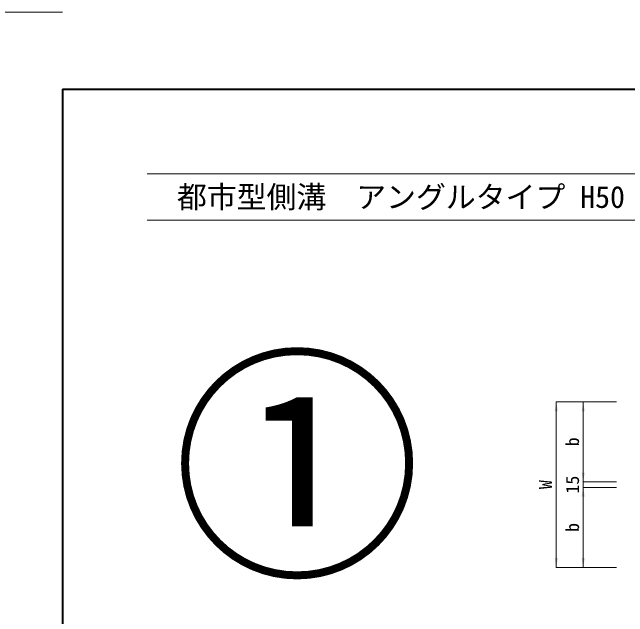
# Model space of a CAD drawing. Units: millimetres, scale not verified. Extents: x 42559 to 133118, y -58351 to -47326.
# Drawn here: x 44728 to 46329, y -50952 to -49381 of the extents above; entities that cross this region are included whole.
import ezdxf
from ezdxf.enums import TextEntityAlignment as Align

# ---------------------------------------------------------------- set-up
doc = ezdxf.new("R2010")
doc.units = ezdxf.units.MM
doc.header["$LTSCALE"] = 23
for name, color, linetype, lineweight in [('Defpoints_3', 8, 'Continuous', 0), ('図枠', 7, 'Continuous', 5), ('寸法線', 7, 'Continuous', 13)]:
    doc.layers.add(name, color=color, linetype=linetype, lineweight=lineweight)
doc.layers.add('補助線', color=8, linetype='Continuous')
doc.styles.add('ＭＳ ゴシック', font='')
doc.styles.get('ＭＳ ゴシック').set_extended_font_data('MS Gothic')

# ---------------------------------------------------------------- blocks, each defined once
blk = doc.blocks.new('filled_arrow')
at = {"color": 0, "linetype": 'Continuous', "lineweight": -2}
blk.add_solid([(7.5, 1.25), (0, 0), (7.5, -1.25)], dxfattribs=at)

msp = doc.modelspace()

# ---------------------------------------------------------------- linework, layer by layer
at = {"layer": 'Defpoints_3', "color": 1, "lineweight": 13}
msp.add_line((44858.8, -49381.45), (44458.8, -49381.45), dxfattribs=at)
at = {"layer": '図枠', "lineweight": 40}
for q in [(48458.8, -49581.45), (44858.8, -55121.45)]:
    msp.add_line((44858.8, -49581.45), q, dxfattribs=at)
at = {"layer": '図枠', "lineweight": 13}
for p, q in [((45078.8, -49801.45), (48238.8, -49801.45)), ((45078.8, -49921.45), (48238.8, -49921.45))]:
    msp.add_line(p, q, dxfattribs=at)
at = {"layer": '寸法線'}
for p, q in [((46143.02, -50824.19), (46143.02, -50394.19)), ((46300.03, -50394.19), (46143.02, -50394.19)), ((46213.02, -50601.69), (46213.02, -50394.19)), ((46300.03, -50394.19), (46213.02, -50394.19)), ((46213.02, -50664.69), (46213.02, -50553.69)), ((46300.03, -50601.69), (46213.02, -50601.69)), ((46300.03, -50601.69), (46213.02, -50601.69)), ((46213.02, -50824.19), (46213.02, -50616.69)), ((46300.03, -50616.69), (46213.02, -50616.69)), ((46300.03, -50616.69), (46213.02, -50616.69)), ((46300.03, -50824.19), (46143.02, -50824.19)), ((46300.03, -50824.19), (46213.02, -50824.19))]:
    msp.add_line(p, q, dxfattribs=at)

# ---------------------------------------------------------------- block references
at = {"layer": '寸法線', "xscale": 3.2, "yscale": 3.2}
for p, rotation in [((46143.02, -50394.19), 270), ((46213.02, -50394.19), 270), ((46213.02, -50601.69), 90), ((46213.02, -50601.69), 90), ((46213.02, -50616.69), 270), ((46213.02, -50616.69), 270), ((46143.02, -50824.19), 90), ((46213.02, -50824.19), 90)]:
    msp.add_blockref('filled_arrow', p, dxfattribs=dict(at, rotation=rotation))

# ---------------------------------------------------------------- texts
at = {"layer": '図枠', "style": 'ＭＳ ゴシック'}
msp.add_text('\u3000都市型側溝\u3000アングルタイプ H50', height=56.96, dxfattribs=at).set_placement((45078.8, -49861.45), align=Align.MIDDLE_LEFT)
at = {"layer": '寸法線', "style": 'ＭＳ ゴシック'}
for s, p in [('b', (46185.02, -50497.94)), ('15', (46185.02, -50609.19)), ('W', (46115.02, -50609.19)), ('b', (46185.02, -50720.44))]:
    msp.add_text(s, height=34.18, rotation=90, dxfattribs=at).set_placement(p, align=Align.MIDDLE_CENTER)
at = {"layer": '補助線', "style": 'ＭＳ ゴシック'}
msp.add_text('①', height=474.7, dxfattribs=at).set_placement((45468.97, -50324.97), align=Align.TOP_CENTER)

doc.saveas('drawing.dxf')
